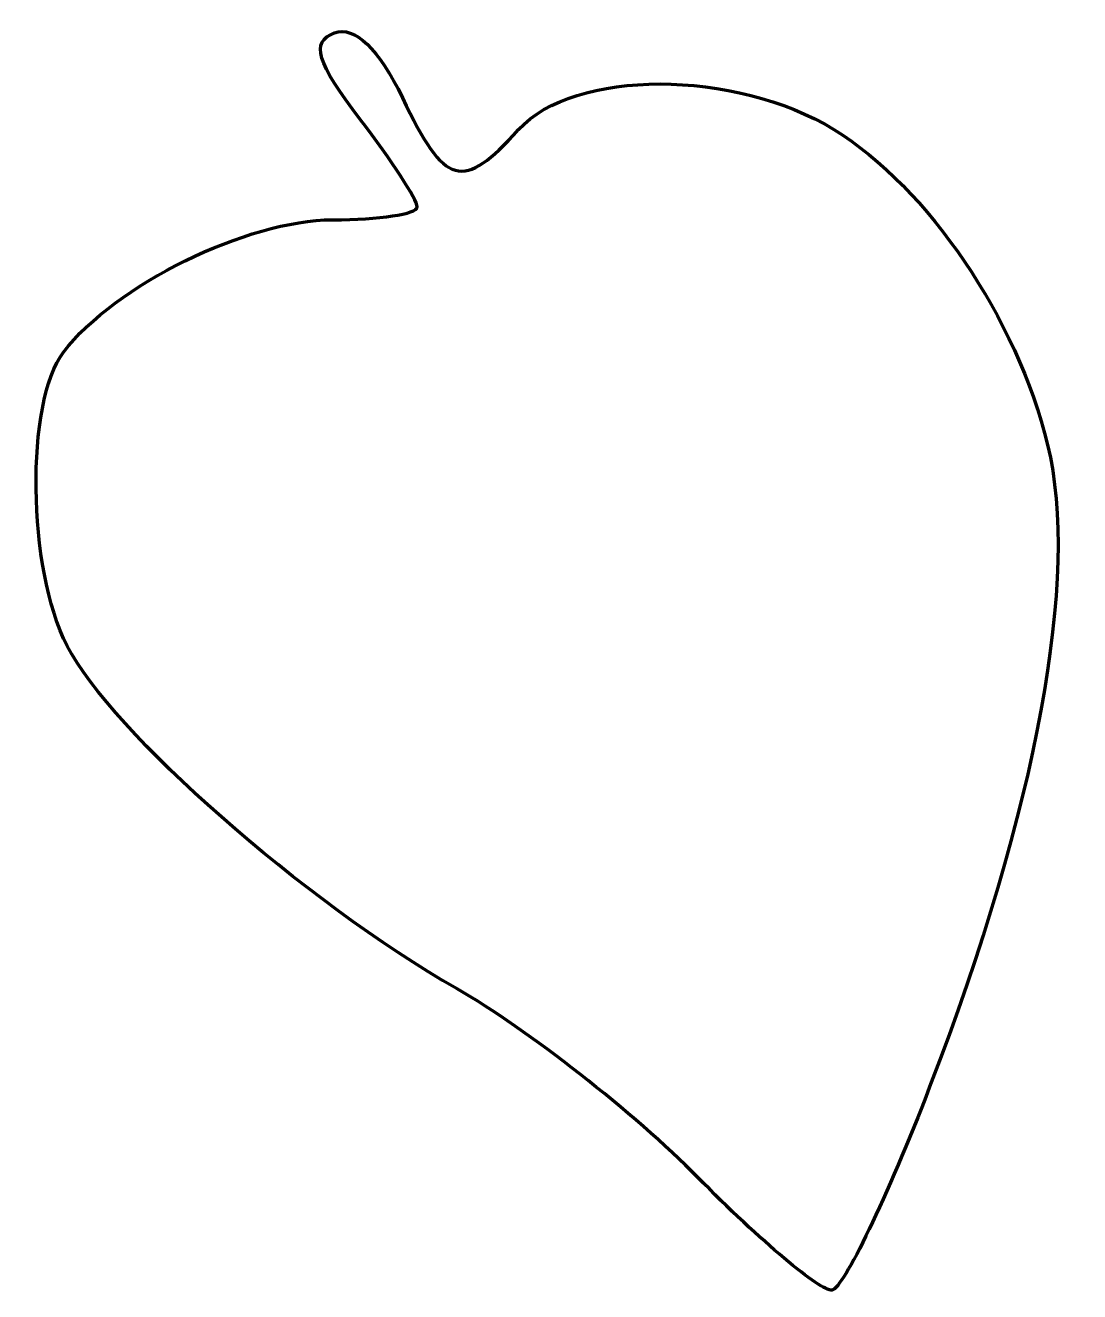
# Model space of a CAD drawing. Header units: centimetres. Extents: x -2.65 to 2.36, y -3.03 to 2.98.
import ezdxf

# ---------------------------------------------------------------- set-up
doc = ezdxf.new("R2010")
doc.units = ezdxf.units.CM
doc.header["$MEASUREMENT"] = 0
doc.layers.add('Layer 1', color=7, linetype='Continuous')

msp = doc.modelspace()

# ---------------------------------------------------------------- linework, layer by layer
at = {"layer": 'Layer 1', "color": 56, "lineweight": 106}
msp.add_open_spline([(1.64663, -2.05568), (2.15537, -0.7347), (2.35854, 0.37148), (2.20637, 0.99186), (2.20637, 0.99186), (2.05833, 1.59538), (1.64078, 2.21158), (1.19185, 2.48904), (1.19185, 2.48904), (0.72511, 2.7775), (-0.04285, 2.77726), (-0.3041, 2.48857), (-0.3041, 2.48857), (-0.57017, 2.19457), (-0.65452, 2.21768), (-0.85576, 2.63967), (-0.85576, 2.63967), (-0.96549, 2.86978), (-1.08447, 2.9836), (-1.17782, 2.94778), (-1.17782, 2.94778), (-1.29222, 2.90388), (-1.26442, 2.81041), (-1.05553, 2.53654), (-1.05553, 2.53654), (-0.90684, 2.3416), (-0.78519, 2.15485), (-0.78519, 2.12152), (-0.78519, 2.12152), (-0.78519, 2.0882), (-0.9656, 2.06075), (-1.18609, 2.06053), (-1.18609, 2.06053), (-1.59184, 2.06012), (-2.22165, 1.75062), (-2.46369, 1.43268), (-2.46369, 1.43268), (-2.64533, 1.19408), (-2.6357, 0.40377), (-2.4467, 0.03828), (-2.4467, 0.03828), (-2.23387, -0.37328), (-1.32434, -1.17371), (-0.59598, -1.59044), (-0.59598, -1.59044), (-0.26529, -1.77964), (0.24836, -2.18179), (0.54548, -2.48412), (0.54548, -2.48412), (0.8426, -2.78645), (1.12959, -3.02746), (1.18324, -3.01971), (1.18324, -3.01971), (1.23689, -3.01196), (1.44542, -2.57815), (1.64663, -2.05569), (1.64663, -2.05569), (1.64663, -2.05569), (1.64663, -2.05569), (1.64663, -2.05569), (1.64663, -2.05569), (1.64663, -2.05569), (1.64663, -2.05568), (1.64663, -2.05568)], degree=3, knots=[0, 0, 0, 0, 0.0588235, 0.0588235, 0.0588235, 0.0588235, 0.1176471, 0.1176471, 0.1176471, 0.1176471, 0.1764706, 0.1764706, 0.1764706, 0.1764706, 0.2352941, 0.2352941, 0.2352941, 0.2352941, 0.2941176, 0.2941176, 0.2941176, 0.2941176, 0.3529412, 0.3529412, 0.3529412, 0.3529412, 0.4117647, 0.4117647, 0.4117647, 0.4117647, 0.4705882, 0.4705882, 0.4705882, 0.4705882, 0.5294118, 0.5294118, 0.5294118, 0.5294118, 0.5882353, 0.5882353, 0.5882353, 0.5882353, 0.6470588, 0.6470588, 0.6470588, 0.6470588, 0.7058824, 0.7058824, 0.7058824, 0.7058824, 0.7647059, 0.7647059, 0.7647059, 0.7647059, 0.8235294, 0.8235294, 0.8235294, 0.8235294, 0.8823529, 0.8823529, 0.8823529, 0.8823529, 1, 1, 1, 1], dxfattribs=at)

doc.saveas('drawing.dxf')
